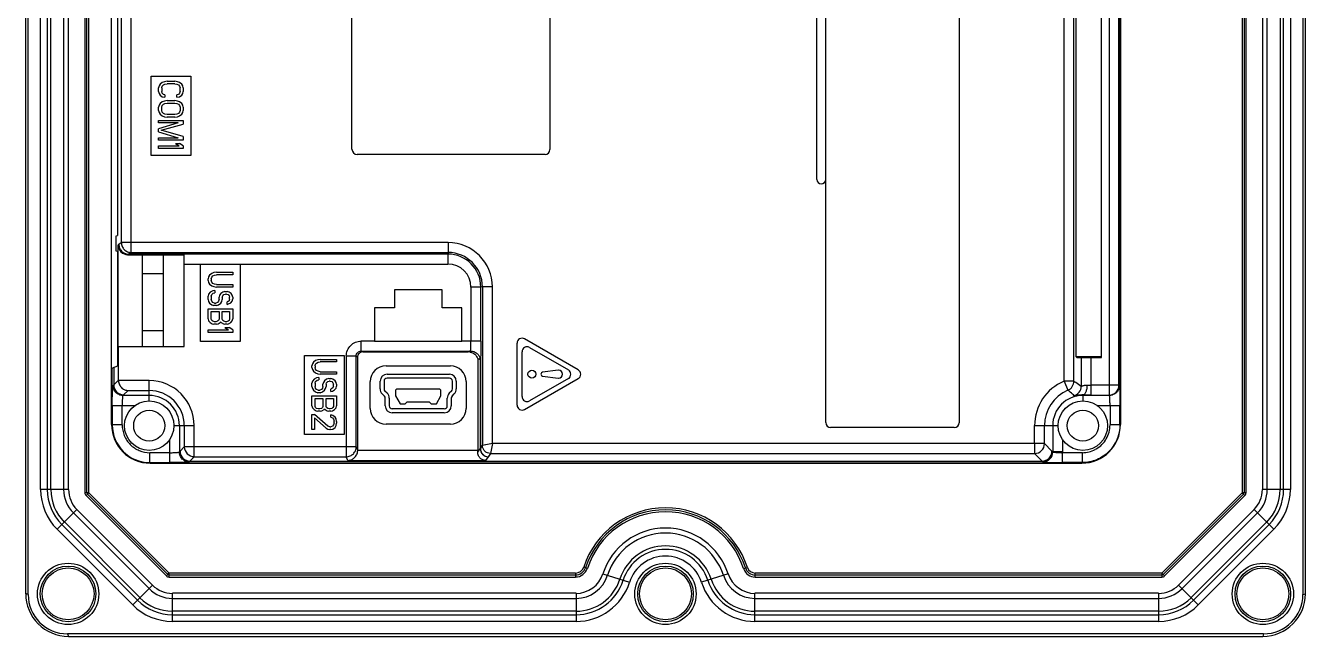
# Model space of a CAD drawing. Header units: millimetres. Extents: x 18 to 147, y 32 to 195.
# Drawn here: x 17.9 to 147.3, y 31.7 to 93.4 of the extents above; entities that cross this region are included whole.
import ezdxf

# ---------------------------------------------------------------- set-up
doc = ezdxf.new("R2010")
doc.units = ezdxf.units.MM
doc.header["$LTSCALE"] = 14.852079
doc.layers.get('0').update_dxf_attribs({"linetype": 'CONTINUOUS'})

msp = doc.modelspace()

# ---------------------------------------------------------------- linework, layer by layer
at = {"color": 7, "linetype": 'Continuous'}
for p, q in [((17.94, 190.35), (17.94, 36.06)), ((18.2, 35.95), (18.2, 190.28)), ((147.08, 190.47), (147.08, 35.97)), ((147.34, 36.02), (147.34, 190.44)), ((26.64, 53.12), (26.64, 173.32)), ((128.63, 53.14), (128.63, 173.31)), ((128.64, 173.32), (128.64, 53.12)), ((50.94, 80.95), (50.94, 170.92)), ((28.62, 70.52), (28.62, 169.54)), ((127.5, 170.26), (127.5, 56.11)), ((27.62, 168.54), (27.62, 71.52)), ((128.49, 57.11), (128.49, 169.26)), ((27.24, 166.17), (27.24, 72.22)), ((124.13, 120.13), (124.13, 60.02)), ((126.71, 59.9), (126.71, 120.25)), ((122.94, 57.52), (122.94, 108.82)), ((123.94, 57.52), (123.94, 107.74)), ((97.94, 77.91), (97.94, 106.51)), ((98.84, 53.33), (98.84, 106.42)), ((112.34, 107.32), (112.34, 53.32)), ((19.46, 46.57), (19.46, 104.18)), ((20.14, 104.18), (20.14, 46.57)), ((20.49, 46.57), (20.49, 104.18)), ((21.79, 104.18), (21.79, 46.57)), ((22.29, 46.57), (22.29, 104.18)), ((23.94, 104.16), (23.94, 46.24)), ((24.14, 46.24), (24.14, 104.16)), ((24.34, 46.24), (24.34, 104.16)), ((140.94, 104.16), (140.94, 46.24)), ((141.14, 104.16), (141.14, 46.24)), ((141.34, 46.24), (141.34, 104.16)), ((142.99, 104.18), (142.99, 46.57)), ((143.49, 46.57), (143.49, 104.18)), ((144.79, 104.18), (144.79, 46.57)), ((145.14, 46.57), (145.14, 104.18)), ((145.82, 104.18), (145.82, 46.57)), ((70.94, 97.95), (70.94, 80.91)), ((30.64, 80.32), (30.64, 88.32)), ((30.64, 88.32), (34.64, 88.32)), ((34.64, 88.32), (34.64, 80.32)), ((31.45, 87.37), (31.39, 87.16)), ((31.39, 86.78), (31.39, 87.16)), ((31.39, 86.78), (31.45, 86.57)), ((31.55, 87.53), (31.45, 87.37)), ((31.76, 87.7), (31.55, 87.53)), ((31.71, 87.16), (31.76, 87.32)), ((31.71, 87.16), (31.71, 86.78)), ((31.76, 86.62), (31.71, 86.78)), ((31.98, 87.78), (31.76, 87.7)), ((31.76, 87.32), (31.87, 87.45)), ((31.87, 87.45), (32.03, 87.53)), ((32.24, 87.82), (31.98, 87.78)), ((32.03, 87.53), (32.24, 87.57)), ((32.24, 87.82), (33.04, 87.82)), ((33.04, 87.57), (32.24, 87.57)), ((33.31, 87.78), (33.04, 87.82)), ((33.04, 87.57), (33.25, 87.53)), ((33.25, 87.53), (33.41, 87.45)), ((33.52, 87.7), (33.31, 87.78)), ((33.41, 87.45), (33.52, 87.32)), ((33.73, 87.53), (33.52, 87.7)), ((33.52, 87.32), (33.57, 87.16)), ((33.57, 86.78), (33.52, 86.62)), ((33.57, 86.78), (33.57, 87.16)), ((33.84, 87.37), (33.73, 87.53)), ((33.89, 87.16), (33.84, 87.37)), ((33.84, 86.57), (33.89, 86.78)), ((33.89, 87.16), (33.89, 86.78)), ((31.45, 85.41), (31.39, 85.2)), ((31.45, 86.57), (31.55, 86.41)), ((31.55, 85.57), (31.45, 85.41)), ((31.55, 86.41), (31.76, 86.24)), ((31.76, 85.74), (31.55, 85.57)), ((31.87, 86.49), (31.76, 86.62)), ((31.76, 86.24), (32.03, 86.2)), ((31.98, 85.82), (31.76, 85.74)), ((31.76, 85.37), (31.87, 85.49)), ((32.03, 86.45), (31.87, 86.49)), ((31.87, 85.49), (32.03, 85.57)), ((32.24, 85.87), (31.98, 85.82)), ((32.03, 86.45), (32.03, 86.2)), ((32.03, 85.57), (32.24, 85.62)), ((32.24, 85.87), (33.04, 85.87)), ((32.24, 85.62), (33.04, 85.62)), ((33.31, 85.82), (33.04, 85.87)), ((33.04, 85.62), (33.25, 85.57)), ((33.41, 86.49), (33.25, 86.45)), ((33.25, 86.2), (33.25, 86.45)), ((33.25, 86.2), (33.52, 86.24)), ((33.25, 85.57), (33.41, 85.49)), ((33.52, 85.74), (33.31, 85.82)), ((33.52, 86.62), (33.41, 86.49)), ((33.41, 85.49), (33.52, 85.37)), ((33.52, 86.24), (33.73, 86.41)), ((33.73, 85.57), (33.52, 85.74)), ((33.73, 86.41), (33.84, 86.57)), ((33.84, 85.41), (33.73, 85.57)), ((33.89, 85.2), (33.84, 85.41)), ((31.39, 84.87), (31.39, 85.2)), ((31.39, 84.87), (31.45, 84.66)), ((31.45, 84.66), (31.55, 84.49)), ((31.55, 84.49), (31.76, 84.32)), ((31.71, 85.2), (31.76, 85.37)), ((31.71, 84.87), (31.71, 85.2)), ((31.76, 84.7), (31.71, 84.87)), ((31.87, 84.57), (31.76, 84.7)), ((31.76, 84.32), (31.98, 84.24)), ((32.03, 84.49), (31.87, 84.57)), ((31.98, 84.24), (32.24, 84.2)), ((32.24, 84.45), (32.03, 84.49)), ((33.04, 84.45), (32.24, 84.45)), ((33.04, 84.2), (32.24, 84.2)), ((33.25, 84.49), (33.04, 84.45)), ((33.04, 84.2), (33.31, 84.24)), ((33.41, 84.57), (33.25, 84.49)), ((33.31, 84.24), (33.52, 84.32)), ((33.52, 84.7), (33.41, 84.57)), ((33.52, 85.37), (33.57, 85.2)), ((33.57, 84.87), (33.52, 84.7)), ((33.52, 84.32), (33.73, 84.49)), ((33.57, 85.2), (33.57, 84.87)), ((33.73, 84.49), (33.84, 84.66)), ((33.84, 84.66), (33.89, 84.87)), ((33.89, 85.2), (33.89, 84.87)), ((31.39, 83.62), (31.39, 83.87)), ((31.39, 83.87), (33.89, 83.87)), ((33.36, 83.62), (31.39, 83.62)), ((33.36, 83.62), (31.39, 83.03)), ((31.39, 82.7), (31.39, 83.03)), ((31.66, 82.87), (33.89, 83.49)), ((33.89, 82.24), (31.66, 82.87)), ((33.89, 83.87), (33.89, 83.49)), ((31.39, 82.7), (33.36, 82.12)), ((31.39, 81.87), (31.39, 82.12)), ((31.39, 82.12), (33.36, 82.12)), ((33.89, 81.87), (31.39, 81.87)), ((33.09, 81.53), (33.47, 81.28)), ((33.09, 81.53), (33.52, 81.53)), ((33.89, 81.28), (33.52, 81.53)), ((33.89, 82.24), (33.89, 81.87)), ((34.64, 80.32), (30.64, 80.32)), ((31.39, 81.03), (31.39, 81.28)), ((31.39, 81.28), (33.47, 81.28)), ((33.89, 81.03), (31.39, 81.03)), ((33.89, 81.28), (33.89, 81.03)), ((70.46, 80.42), (51.46, 80.42)), ((27.09, 72.19), (27.24, 72.22)), ((27.09, 70.66), (27.09, 72.19)), ((27.29, 61.02), (27.29, 71.29)), ((27.37, 71.29), (27.29, 71.29)), ((27.37, 71.35), (27.62, 71.52)), ((27.37, 71.35), (27.37, 71.29)), ((60.66, 71.52), (27.62, 71.52)), ((60.66, 71.52), (60.66, 70.52)), ((27.24, 70.62), (27.09, 70.66)), ((27.24, 70.62), (27.24, 59.08)), ((28.36, 70.29), (33.99, 70.29)), ((28.62, 70.52), (28.37, 70.35)), ((28.37, 70.29), (28.37, 70.35)), ((60.65, 70.35), (28.37, 70.35)), ((28.62, 70.52), (60.66, 70.52)), ((29.74, 70.25), (29.74, 61.02)), ((31.85, 70.25), (29.74, 70.25)), ((31.85, 70.25), (31.85, 61.02)), ((33.99, 61.02), (33.99, 70.29)), ((60.66, 70.52), (60.65, 70.35)), ((60.65, 70.35), (60.65, 69.35)), ((33.99, 69.35), (60.65, 69.35)), ((35.64, 61.52), (35.64, 69.35)), ((39.64, 69.35), (39.64, 61.52)), ((29.74, 68.4), (31.85, 68.4)), ((36.45, 68.07), (36.39, 67.86)), ((36.39, 67.69), (36.39, 67.86)), ((36.39, 67.69), (36.45, 67.48)), ((36.55, 68.23), (36.45, 68.07)), ((36.45, 67.48), (36.55, 67.32)), ((36.76, 68.4), (36.55, 68.23)), ((36.55, 67.32), (36.76, 67.15)), ((36.71, 67.86), (36.76, 68.02)), ((36.71, 67.86), (36.71, 67.69)), ((36.76, 67.52), (36.71, 67.69)), ((36.98, 68.48), (36.76, 68.4)), ((36.76, 68.02), (36.87, 68.15)), ((36.87, 67.4), (36.76, 67.52)), ((36.87, 68.15), (37.03, 68.23)), ((37.03, 67.32), (36.87, 67.4)), ((37.24, 68.52), (36.98, 68.48)), ((37.03, 68.23), (37.24, 68.27)), ((37.24, 67.27), (37.03, 67.32)), ((37.24, 68.52), (38.89, 68.52)), ((38.89, 68.27), (37.24, 68.27)), ((38.89, 68.52), (38.89, 68.27)), ((36.45, 66.32), (36.39, 66.11)), ((36.39, 65.77), (36.39, 66.11)), ((36.61, 66.52), (36.45, 66.32)), ((36.87, 66.65), (36.61, 66.52)), ((36.71, 66.11), (36.76, 66.27)), ((36.71, 66.11), (36.71, 65.77)), ((36.76, 67.15), (36.98, 67.07)), ((36.76, 66.27), (36.92, 66.4)), ((37.08, 66.69), (36.87, 66.65)), ((36.92, 66.4), (37.08, 66.44)), ((36.98, 67.07), (37.24, 67.03)), ((37.08, 66.69), (37.08, 66.44)), ((37.24, 67.27), (38.89, 67.27)), ((38.89, 67.03), (37.24, 67.03)), ((37.56, 66.19), (37.51, 66.02)), ((37.51, 65.77), (37.51, 66.02)), ((37.67, 66.36), (37.56, 66.19)), ((37.88, 66.52), (37.67, 66.36)), ((37.83, 66.02), (37.88, 66.15)), ((37.83, 66.02), (37.83, 65.77)), ((38.09, 66.57), (37.88, 66.52)), ((37.88, 66.15), (37.99, 66.27)), ((37.99, 66.27), (38.15, 66.32)), ((38.09, 66.57), (38.31, 66.57)), ((38.25, 66.32), (38.15, 66.32)), ((38.25, 66.32), (38.41, 66.27)), ((38.52, 66.52), (38.31, 66.57)), ((38.41, 66.27), (38.52, 66.15)), ((38.73, 66.36), (38.52, 66.52)), ((38.52, 66.15), (38.57, 66.02)), ((38.57, 65.77), (38.57, 66.02)), ((38.84, 66.19), (38.73, 66.36)), ((38.89, 66.02), (38.84, 66.19)), ((38.89, 67.27), (38.89, 67.03)), ((38.89, 66.02), (38.89, 65.82)), ((60.05, 66.73), (55.23, 66.73)), ((55.23, 66.73), (55.23, 64.93)), ((60.05, 64.93), (60.05, 66.73)), ((63.97, 67.03), (62.97, 67.03)), ((62.97, 67.03), (62.97, 61.56)), ((64.14, 67.04), (63.97, 67.03)), ((63.97, 61.56), (63.97, 67.03)), ((65.14, 67.04), (64.14, 67.04)), ((64.14, 67.04), (64.14, 51.01)), ((65.14, 51.21), (65.14, 67.04)), ((36.39, 65.77), (36.45, 65.57)), ((36.39, 64.82), (38.89, 64.82)), ((36.39, 63.82), (36.39, 64.82)), ((36.45, 65.57), (36.55, 65.4)), ((36.55, 65.4), (36.76, 65.23)), ((36.76, 65.61), (36.71, 65.77)), ((36.87, 65.48), (36.76, 65.61)), ((36.76, 65.23), (36.98, 65.15)), ((37.03, 65.4), (36.87, 65.48)), ((37.24, 65.15), (36.98, 65.15)), ((37.03, 65.4), (37.19, 65.4)), ((37.35, 65.48), (37.19, 65.4)), ((37.24, 65.15), (37.46, 65.23)), ((37.46, 65.61), (37.35, 65.48)), ((37.51, 65.77), (37.46, 65.61)), ((37.46, 65.23), (37.67, 65.4)), ((37.67, 65.4), (37.78, 65.57)), ((37.78, 65.57), (37.83, 65.77)), ((38.41, 65.57), (38.31, 65.52)), ((38.31, 65.27), (38.31, 65.52)), ((38.31, 65.27), (38.47, 65.32)), ((38.52, 65.65), (38.41, 65.57)), ((38.47, 65.32), (38.68, 65.44)), ((38.57, 65.77), (38.52, 65.65)), ((38.68, 65.44), (38.84, 65.61)), ((38.84, 65.61), (38.89, 65.82)), ((38.89, 64.82), (38.89, 63.82)), ((55.23, 64.93), (53.23, 64.93)), ((53.23, 64.93), (53.23, 61.52)), ((62.05, 64.93), (60.05, 64.93)), ((62.05, 61.52), (62.05, 64.93)), ((36.39, 63.82), (36.45, 63.61)), ((36.45, 63.61), (36.61, 63.44)), ((36.61, 63.44), (36.82, 63.32)), ((36.71, 64.57), (37.51, 64.57)), ((36.71, 63.77), (36.71, 64.57)), ((36.76, 63.65), (36.71, 63.77)), ((36.87, 63.57), (36.76, 63.65)), ((37.03, 63.52), (36.87, 63.57)), ((37.19, 63.52), (37.03, 63.52)), ((37.35, 63.57), (37.19, 63.52)), ((37.46, 63.65), (37.35, 63.57)), ((37.4, 63.32), (37.62, 63.44)), ((37.51, 63.77), (37.46, 63.65)), ((37.51, 64.57), (37.51, 63.77)), ((37.62, 63.44), (37.67, 63.52)), ((37.67, 63.52), (37.72, 63.44)), ((37.72, 63.44), (37.94, 63.32)), ((37.83, 64.57), (38.57, 64.57)), ((37.83, 63.77), (37.83, 64.57)), ((37.88, 63.65), (37.83, 63.77)), ((37.99, 63.57), (37.88, 63.65)), ((38.15, 63.52), (37.99, 63.57)), ((38.25, 63.52), (38.15, 63.52)), ((38.41, 63.57), (38.25, 63.52)), ((38.52, 63.65), (38.41, 63.57)), ((38.47, 63.32), (38.68, 63.44)), ((38.57, 63.77), (38.52, 63.65)), ((38.57, 64.57), (38.57, 63.77)), ((38.68, 63.44), (38.84, 63.61)), ((38.84, 63.61), (38.89, 63.82)), ((29.74, 62.64), (31.85, 62.64)), ((36.39, 62.69), (38.47, 62.69)), ((36.39, 62.44), (36.39, 62.69)), ((38.89, 62.44), (36.39, 62.44)), ((36.82, 63.32), (36.98, 63.27)), ((37.24, 63.27), (36.98, 63.27)), ((37.24, 63.27), (37.4, 63.32)), ((37.94, 63.32), (38.09, 63.27)), ((38.31, 63.27), (38.09, 63.27)), ((38.09, 62.94), (38.47, 62.69)), ((38.09, 62.94), (38.52, 62.94)), ((38.31, 63.27), (38.47, 63.32)), ((38.89, 62.69), (38.52, 62.94)), ((38.89, 62.69), (38.89, 62.44)), ((27.29, 61.02), (33.99, 61.02)), ((27.33, 57.6), (27.33, 61.02)), ((39.64, 61.52), (35.64, 61.52)), ((53.23, 61.56), (51.87, 61.56)), ((51.87, 60.56), (51.87, 61.56)), ((62.05, 61.52), (53.23, 61.52)), ((63.97, 61.56), (62.05, 61.56)), ((67.64, 55.09), (67.64, 61.36)), ((73.82, 58.66), (68.39, 61.79)), ((68.89, 60.93), (72.82, 58.66)), ((46.14, 60.12), (50.14, 60.12)), ((46.14, 52.12), (46.14, 60.12)), ((47.26, 59.6), (47.05, 59.43)), ((47.48, 59.68), (47.26, 59.6)), ((47.74, 59.72), (47.48, 59.68)), ((47.74, 59.72), (49.39, 59.72)), ((49.39, 59.72), (49.39, 59.47)), ((50.14, 60.12), (50.14, 52.12)), ((50.37, 60.06), (51.37, 60.06)), ((50.37, 60.06), (50.37, 49.88)), ((51.37, 60.06), (51.53, 59.98)), ((51.37, 50.88), (51.37, 60.06)), ((51.53, 50.54), (51.53, 59.98)), ((51.87, 60.56), (52.03, 60.48)), ((51.87, 60.56), (62.93, 60.56)), ((52.03, 60.48), (62.7, 60.48)), ((62.7, 60.48), (62.93, 60.56)), ((63.66, 59.78), (63.66, 50.51)), ((63.91, 59.74), (63.91, 50.68)), ((63.93, 59.57), (63.93, 50.69)), ((68.14, 55.96), (68.14, 60.49)), ((124.13, 60.02), (126.71, 60.02)), ((124.13, 60.02), (124.22, 59.92)), ((124.22, 59.92), (126.71, 59.92)), ((124.22, 59.91), (124.22, 59.92)), ((124.22, 59.91), (124.68, 59.9)), ((124.68, 59.9), (125.68, 59.9)), ((124.68, 59.9), (124.68, 57.01)), ((126.71, 59.9), (125.68, 59.9)), ((125.68, 56.11), (125.68, 59.9)), ((26.85, 58.88), (26.66, 58.78)), ((26.66, 58.78), (26.66, 53.14)), ((26.85, 58.88), (27.24, 59.08)), ((26.85, 58.88), (26.85, 57.14)), ((46.95, 59.27), (46.89, 59.06)), ((46.89, 58.89), (46.89, 59.06)), ((46.89, 58.89), (46.95, 58.68)), ((47.05, 59.43), (46.95, 59.27)), ((46.95, 58.68), (47.05, 58.52)), ((47.05, 58.52), (47.26, 58.35)), ((47.21, 59.06), (47.26, 59.22)), ((47.21, 59.06), (47.21, 58.89)), ((47.26, 58.72), (47.21, 58.89)), ((47.26, 59.22), (47.37, 59.35)), ((47.37, 58.6), (47.26, 58.72)), ((47.26, 58.35), (47.48, 58.27)), ((47.37, 59.35), (47.53, 59.43)), ((47.53, 58.52), (47.37, 58.6)), ((47.48, 58.27), (47.74, 58.22)), ((47.53, 59.43), (47.74, 59.47)), ((47.74, 58.47), (47.53, 58.52)), ((49.39, 59.47), (47.74, 59.47)), ((47.74, 58.47), (49.39, 58.47)), ((49.39, 58.47), (49.39, 58.22)), ((54.39, 59.07), (60.89, 59.07)), ((71.79, 58.62), (70.22, 58.42)), ((26.78, 57.07), (26.85, 57.14)), ((26.85, 57.14), (27.33, 57.6)), ((30.44, 57.57), (27.34, 57.57)), ((30.44, 55.52), (30.44, 57.57)), ((46.95, 57.52), (46.89, 57.31)), ((46.89, 56.97), (46.89, 57.31)), ((46.89, 56.97), (46.95, 56.77)), ((47.11, 57.72), (46.95, 57.52)), ((47.37, 57.85), (47.11, 57.72)), ((47.21, 57.31), (47.26, 57.47)), ((47.21, 57.31), (47.21, 56.97)), ((47.26, 56.81), (47.21, 56.97)), ((47.26, 57.47), (47.42, 57.6)), ((47.58, 57.89), (47.37, 57.85)), ((47.42, 57.6), (47.58, 57.64)), ((47.58, 57.89), (47.58, 57.64)), ((49.39, 58.22), (47.74, 58.22)), ((48.01, 56.97), (47.96, 56.81)), ((48.06, 57.39), (48.01, 57.22)), ((48.01, 56.97), (48.01, 57.22)), ((48.17, 57.56), (48.06, 57.39)), ((48.38, 57.72), (48.17, 57.56)), ((48.28, 56.77), (48.33, 56.97)), ((48.33, 57.22), (48.38, 57.35)), ((48.33, 57.22), (48.33, 56.97)), ((48.59, 57.77), (48.38, 57.72)), ((48.38, 57.35), (48.49, 57.47)), ((48.49, 57.47), (48.65, 57.52)), ((48.59, 57.77), (48.81, 57.77)), ((48.75, 57.52), (48.65, 57.52)), ((48.75, 57.52), (48.91, 57.47)), ((49.02, 57.72), (48.81, 57.77)), ((48.91, 57.47), (49.02, 57.35)), ((49.23, 57.56), (49.02, 57.72)), ((49.02, 57.35), (49.07, 57.22)), ((49.07, 56.97), (49.02, 56.85)), ((49.07, 56.97), (49.07, 57.22)), ((49.34, 57.39), (49.23, 57.56)), ((49.39, 57.22), (49.34, 57.39)), ((49.34, 56.81), (49.39, 57.02)), ((49.39, 57.22), (49.39, 57.02)), ((52.79, 54.77), (52.79, 57.47)), ((53.79, 56.73), (53.79, 57.52)), ((54.19, 57.52), (54.19, 56.73)), ((54.49, 58.22), (60.79, 58.22)), ((60.79, 57.82), (54.49, 57.82)), ((61.09, 56.73), (61.09, 57.52)), ((61.49, 57.52), (61.49, 56.73)), ((62.49, 57.47), (62.49, 54.77)), ((68.39, 54.66), (73.82, 57.79)), ((72.82, 57.79), (68.89, 55.52)), ((70.22, 58.03), (71.79, 57.83)), ((123.94, 57.52), (122.94, 57.52)), ((122.94, 57.52), (123.33, 56.6)), ((128.49, 57.11), (125.68, 57.11)), ((128.49, 57.11), (128.53, 57.07)), ((27.85, 56.14), (27.78, 56.07)), ((30.44, 56.07), (27.78, 56.07)), ((28.3, 56.57), (27.85, 56.14)), ((28.3, 56.57), (30.44, 56.57)), ((46.89, 56.02), (49.39, 56.02)), ((46.89, 55.02), (46.89, 56.02)), ((46.95, 56.77), (47.05, 56.6)), ((47.05, 56.6), (47.26, 56.43)), ((47.21, 55.77), (48.01, 55.77)), ((47.21, 54.97), (47.21, 55.77)), ((47.37, 56.68), (47.26, 56.81)), ((47.26, 56.43), (47.48, 56.35)), ((47.53, 56.6), (47.37, 56.68)), ((47.74, 56.35), (47.48, 56.35)), ((47.53, 56.6), (47.69, 56.6)), ((47.85, 56.68), (47.69, 56.6)), ((47.74, 56.35), (47.96, 56.43)), ((47.96, 56.81), (47.85, 56.68)), ((47.96, 56.43), (48.17, 56.6)), ((48.01, 55.77), (48.01, 54.97)), ((48.17, 56.6), (48.28, 56.77)), ((48.33, 55.77), (49.07, 55.77)), ((48.33, 54.97), (48.33, 55.77)), ((48.91, 56.77), (48.81, 56.72)), ((48.81, 56.47), (48.81, 56.72)), ((48.81, 56.47), (48.97, 56.52)), ((49.02, 56.85), (48.91, 56.77)), ((48.97, 56.52), (49.18, 56.64)), ((49.07, 55.77), (49.07, 54.97)), ((49.18, 56.64), (49.34, 56.81)), ((49.39, 56.02), (49.39, 55.02)), ((54, 56.24), (54.22, 56.01)), ((54.51, 56.29), (54.28, 56.52)), ((54.31, 55.02), (54.31, 55.8)), ((54.71, 55.8), (54.71, 55.02)), ((55.44, 56.72), (55.34, 56.62)), ((55.34, 56.62), (55.34, 56.02)), ((55.34, 56.02), (55.8, 55.22)), ((59.84, 56.72), (55.44, 56.72)), ((59.48, 55.22), (59.94, 56.02)), ((59.94, 56.62), (59.84, 56.72)), ((59.94, 56.02), (59.94, 56.62)), ((60.58, 55.02), (60.58, 55.8)), ((61.01, 56.52), (60.78, 56.29)), ((60.98, 55.8), (60.98, 55.02)), ((61.06, 56.01), (61.29, 56.24)), ((124.84, 56.12), (124.84, 55.52)), ((127.53, 56.07), (124.84, 56.07)), ((125.68, 56.11), (127.5, 56.11)), ((127.53, 56.07), (127.5, 56.11)), ((26.71, 55.07), (26.71, 53.09)), ((26.71, 55.07), (29.01, 55.07)), ((27.71, 53.09), (27.71, 55.07)), ((46.89, 55.02), (46.95, 54.81)), ((46.95, 54.81), (47.11, 54.64)), ((47.11, 54.64), (47.32, 54.52)), ((47.26, 54.85), (47.21, 54.97)), ((47.37, 54.77), (47.26, 54.85)), ((47.32, 54.52), (47.48, 54.47)), ((47.53, 54.72), (47.37, 54.77)), ((47.74, 54.47), (47.48, 54.47)), ((47.69, 54.72), (47.53, 54.72)), ((47.85, 54.77), (47.69, 54.72)), ((47.74, 54.47), (47.9, 54.52)), ((47.96, 54.85), (47.85, 54.77)), ((47.9, 54.52), (48.12, 54.64)), ((48.01, 54.97), (47.96, 54.85)), ((48.12, 54.64), (48.17, 54.72)), ((48.17, 54.72), (48.22, 54.64)), ((48.22, 54.64), (48.44, 54.52)), ((48.38, 54.85), (48.33, 54.97)), ((48.49, 54.77), (48.38, 54.85)), ((48.44, 54.52), (48.59, 54.47)), ((48.65, 54.72), (48.49, 54.77)), ((48.81, 54.47), (48.59, 54.47)), ((48.75, 54.72), (48.65, 54.72)), ((48.91, 54.77), (48.75, 54.72)), ((48.81, 54.47), (48.97, 54.52)), ((49.02, 54.85), (48.91, 54.77)), ((48.97, 54.52), (49.18, 54.64)), ((49.07, 54.97), (49.02, 54.85)), ((49.18, 54.64), (49.34, 54.81)), ((49.34, 54.81), (49.39, 55.02)), ((60.28, 54.72), (55.01, 54.72)), ((55.8, 55.22), (56.32, 55.22)), ((56.32, 55.22), (56.52, 55.42)), ((56.52, 55.42), (58.76, 55.42)), ((58.76, 55.42), (58.96, 55.22)), ((58.96, 55.22), (59.48, 55.22)), ((126.27, 55.07), (128.59, 55.07)), ((127.59, 55.07), (127.59, 53.09)), ((128.59, 53.09), (128.59, 55.07)), ((26.66, 53.14), (26.71, 53.09)), ((27.71, 53.09), (26.71, 53.09)), ((46.89, 54.14), (47.16, 54.14)), ((46.89, 52.64), (46.89, 54.14)), ((48.49, 52.97), (47.16, 54.14)), ((47.16, 53.81), (48.33, 52.77)), ((47.16, 53.81), (47.16, 52.64)), ((49.02, 54.06), (48.81, 54.1)), ((48.81, 53.89), (48.81, 54.1)), ((48.81, 53.89), (48.97, 53.81)), ((48.97, 53.81), (49.07, 53.68)), ((49.07, 53.1), (48.97, 52.97)), ((49.23, 53.89), (49.02, 54.06)), ((49.07, 53.68), (49.13, 53.47)), ((49.13, 53.31), (49.07, 53.1)), ((49.13, 53.31), (49.13, 53.47)), ((49.34, 53.72), (49.23, 53.89)), ((49.39, 53.43), (49.34, 53.72)), ((49.34, 53.02), (49.39, 53.27)), ((49.39, 53.43), (49.39, 53.27)), ((60.89, 53.17), (54.39, 53.17)), ((56.74, 54.32), (55.01, 54.32)), ((60.28, 54.32), (56.75, 54.32)), ((128.59, 53.09), (127.59, 53.09)), ((128.59, 53.09), (128.63, 53.14)), ((32.94, 53.02), (33.99, 53.02)), ((33.49, 53.02), (33.49, 50.36)), ((33.99, 53.02), (33.99, 50.88)), ((33.99, 53.02), (34.99, 53.02)), ((34.99, 50.88), (34.99, 53.02)), ((50.14, 52.12), (46.14, 52.12)), ((47.16, 52.64), (46.89, 52.64)), ((48.33, 52.77), (48.49, 52.68)), ((48.7, 52.89), (48.49, 52.97)), ((48.49, 52.68), (48.7, 52.64)), ((48.7, 52.89), (48.81, 52.89)), ((48.81, 52.64), (48.7, 52.64)), ((48.97, 52.97), (48.81, 52.89)), ((48.81, 52.64), (49.02, 52.68)), ((49.02, 52.68), (49.23, 52.85)), ((49.23, 52.85), (49.34, 53.02)), ((111.84, 52.82), (99.34, 52.82)), ((119.96, 53.02), (122.34, 53.02)), ((119.96, 51.21), (119.96, 53.02)), ((120.96, 51.21), (120.96, 53.02)), ((121.79, 53.02), (121.79, 50.36)), ((32.49, 51.59), (32.49, 49.29)), ((33.56, 50.43), (33.99, 50.88)), ((51.37, 50.88), (33.99, 50.88)), ((34.99, 49.88), (34.99, 50.88)), ((51.37, 50.88), (51.53, 50.54)), ((63.66, 50.51), (51.53, 50.51)), ((63.66, 50.34), (63.91, 50.68)), ((63.93, 50.69), (64.14, 51.01)), ((65.14, 51.21), (64.14, 51.01)), ((64.44, 51.07), (64.14, 51.01)), ((65.14, 51.21), (64.94, 50.21)), ((120.96, 51.21), (65.14, 51.21)), ((119.96, 51.21), (119.96, 50.21)), ((120.96, 51.21), (121.72, 50.43)), ((122.79, 51.59), (122.79, 50.36)), ((32.49, 50.29), (30.51, 50.29)), ((30.51, 49.29), (30.51, 50.29)), ((30.56, 49.24), (30.51, 49.29)), ((30.51, 49.29), (32.49, 49.29)), ((124.74, 49.22), (30.54, 49.22)), ((30.56, 49.24), (124.73, 49.24)), ((33.49, 50.36), (33.56, 50.43)), ((34.56, 49.43), (34.49, 49.36)), ((34.99, 49.88), (34.56, 49.43)), ((34.56, 49.43), (120.72, 49.43)), ((34.99, 49.88), (50.37, 49.88)), ((50.54, 49.51), (50.37, 49.88)), ((50.54, 49.51), (64.43, 49.51)), ((64.71, 49.88), (64.43, 49.51)), ((64.94, 50.21), (64.73, 49.89)), ((64.94, 50.21), (119.96, 50.21)), ((120.72, 49.43), (119.96, 50.21)), ((120.72, 49.43), (120.8, 49.36)), ((121.72, 50.43), (121.79, 50.36)), ((122.79, 50.36), (121.79, 50.36)), ((124.79, 50.29), (122.79, 50.29)), ((122.79, 49.29), (122.79, 50.29)), ((124.79, 49.29), (122.79, 49.29)), ((124.73, 49.24), (124.79, 49.29)), ((124.79, 49.29), (124.79, 50.29)), ((22.29, 46.57), (19.46, 46.57)), ((24.14, 46.24), (23.94, 46.24)), ((24.06, 45.96), (24.34, 46.24)), ((32.18, 37.84), (24.06, 45.96)), ((24.34, 46.24), (24.17, 46.24)), ((32.32, 37.98), (24.2, 46.1)), ((24.34, 46.24), (32.46, 38.12)), ((132.83, 38.12), (140.94, 46.24)), ((141.08, 46.1), (132.97, 37.98)), ((141.23, 45.96), (133.11, 37.84)), ((141.34, 46.24), (140.94, 46.24)), ((140.94, 46.24), (141.07, 46.12)), ((141.08, 46.1), (141.23, 45.96)), ((145.82, 46.57), (142.99, 46.57)), ((21.13, 42.55), (23.13, 44.56)), ((22.77, 44.2), (30.42, 36.56)), ((23.13, 44.56), (30.78, 36.91)), ((134.51, 36.91), (142.16, 44.56)), ((142.51, 44.2), (134.87, 36.56)), ((142.16, 44.56), (144.16, 42.55)), ((21.61, 43.04), (29.25, 35.39)), ((29.5, 35.64), (21.86, 43.29)), ((135.78, 35.64), (143.43, 43.29)), ((136.03, 35.39), (143.68, 43.04)), ((21.13, 42.55), (28.77, 34.91)), ((144.16, 42.55), (136.51, 34.91)), ((32.32, 37.98), (32.18, 37.84)), ((32.46, 38.12), (32.34, 38)), ((73.54, 38.12), (32.46, 38.12)), ((32.46, 37.72), (32.46, 38.12)), ((73.54, 37.92), (32.46, 37.92)), ((32.46, 37.72), (73.54, 37.72)), ((73.54, 38.12), (73.54, 37.72)), ((74.75, 38.6), (74.37, 38.73)), ((76.31, 38.06), (79.01, 37.19)), ((88.98, 38.06), (86.28, 37.19)), ((90.54, 38.58), (90.92, 38.7)), ((132.83, 38.12), (91.72, 38.12)), ((91.72, 37.72), (91.72, 38.12)), ((132.83, 37.92), (91.72, 37.92)), ((91.72, 37.72), (132.83, 37.72)), ((133.11, 37.84), (132.83, 38.12)), ((132.83, 38.12), (132.83, 37.95)), ((132.83, 37.92), (132.83, 37.72)), ((28.77, 34.91), (30.78, 36.91)), ((134.51, 36.91), (136.51, 34.91)), ((18.2, 35.95), (17.94, 36.06)), ((73.6, 36.08), (32.79, 36.08)), ((32.79, 33.24), (32.79, 36.08)), ((32.79, 35.57), (73.6, 35.57)), ((73.6, 36.08), (73.6, 33.24)), ((132.5, 36.08), (91.69, 36.08)), ((91.69, 33.24), (91.69, 36.08)), ((91.69, 35.57), (132.5, 35.57)), ((132.5, 36.08), (132.5, 33.24)), ((147.08, 35.97), (147.34, 36.02)), ((73.6, 34.28), (32.79, 34.28)), ((32.79, 33.92), (73.6, 33.92)), ((132.5, 34.28), (91.69, 34.28)), ((91.69, 33.92), (132.5, 33.92)), ((73.6, 33.24), (32.79, 33.24)), ((132.5, 33.24), (91.69, 33.24)), ((22.17, 31.98), (22.28, 31.72)), ((143.1, 31.98), (22.17, 31.98)), ((22.28, 31.72), (143.04, 31.72)), ((143.1, 31.98), (143.04, 31.72))]:
    msp.add_line(p, q, dxfattribs=at)
for centre, radius in [((69.14, 58.22), 0.4), ((30.44, 53.02), 2.5), ((30.44, 53.02), 1.57), ((124.84, 53.02), 2.5), ((124.84, 53.02), 1.57), ((22.24, 36.02), 3.1), ((22.24, 36.02), 2.81), ((82.64, 36.02), 3.1), ((82.64, 36.02), 2.81), ((143.04, 36.02), 3.1), ((143.04, 36.02), 2.81), ((22.24, 36.02), 2.62), ((82.64, 36.02), 2.62), ((143.04, 36.02), 2.62)]:
    msp.add_circle(centre, radius, dxfattribs=at)
for centre, radius, start, end in [((51.46, 80.95), 0.521, 180, 270), ((70.46, 80.91), 0.486, 270, 360), ((98.39, 77.91), 0.45, 180, 360), ((60.66, 67.04), 4.48, 0.0042, 89.9946), ((28.37, 71.34), 0.993, 266.9198, 270.04), ((60.65, 67.03), 3.32, 0.0038, 89.9962), ((60.66, 67.04), 3.48, 0.0026, 89.9974), ((60.65, 67.03), 2.32, 0.0048, 89.9922), ((68.14, 61.36), 0.5, 60, 180), ((68.64, 60.49), 0.5, 60, 180), ((52.03, 59.98), 0.502, 90.0685, 102.8638), ((62.7, 59.48), 1, 79.1317, 89.9659), ((54.39, 57.47), 1.6, 90, 180), ((60.89, 57.47), 1.6, 0, 90), ((70.24, 58.22), 0.2, 97.2496, 262.7504), ((71.84, 58.22), 0.4, 90.0021, 97.1787), ((71.84, 58.22), 0.4, 270.0232, 89.9768), ((72.57, 58.22), 0.5, 300, 60), ((73.57, 58.22), 0.5, 300, 60), ((27.85, 57.14), 1, 180.0755, 269.9173), ((28.34, 57.6), 1, 179.9995, 181.7719), ((30.44, 53.02), 4.55, 0, 89.9941), ((54.49, 57.52), 0.7, 90, 180), ((54.49, 57.52), 0.3, 90, 180), ((60.79, 57.52), 0.7, 0, 90), ((60.79, 57.52), 0.3, 0, 90), ((71.84, 58.23), 0.4, 262.8213, 269.9979), ((124.84, 53.02), 4.88, 112.9433, 179.9979), ((123.68, 57.01), 1, 286.2878, 359.9467), ((127.49, 57.11), 1, 270.0636, 359.9283), ((30.44, 53.02), 3.55, 0.0026, 89.9972), ((30.44, 53.02), 3.05, 0.0026, 89.9972), ((54.49, 56.73), 0.7, 180, 224.7232), ((54.49, 56.73), 0.3, 180, 224.7232), ((54.01, 55.8), 0.3, 0, 44.7232), ((54.01, 55.8), 0.7, 0, 44.7232), ((61.28, 55.8), 0.7, 135.2768, 180), ((61.28, 55.8), 0.3, 135.2768, 180), ((60.79, 56.73), 0.3, 315.2768, 360), ((60.79, 56.73), 0.7, 315.2768, 360), ((68.64, 55.96), 0.5, 180, 300), ((124.84, 53.02), 3.88, 112.9433, 179.9971), ((124.84, 53.02), 3.05, 90.0033, 179.9971), ((54.39, 54.77), 1.6, 180, 270), ((55.01, 55.02), 0.7, 180, 270), ((55.01, 55.02), 0.3, 180, 270), ((60.28, 55.02), 0.7, 270, 360), ((60.28, 55.02), 0.3, 270, 0), ((60.89, 54.77), 1.6, 270, 360), ((68.14, 55.09), 0.5, 180, 300), ((30.54, 53.13), 3.9, 180.004, 269.996), ((30.56, 53.14), 3.9, 180.0087, 269.9944), ((30.51, 53.09), 3.8, 180.004, 269.996), ((99.34, 53.33), 0.501, 180, 270), ((111.84, 53.32), 0.498, 270, 360), ((124.72, 53.14), 3.9, 270.0087, 359.9945), ((124.74, 53.13), 3.9, 270.004, 359.996), ((34.99, 50.89), 1, 180.0774, 269.9255), ((64.73, 50.69), 0.804, 180.0671, 269.5588), ((119.96, 51.21), 1, 270.0777, 359.9213), ((124.79, 53.09), 2.8, 298.0975, 300.3227), ((34.56, 50.44), 1, 180.0827, 269.9258), ((120.72, 50.44), 1, 270.0776, 359.9159), ((120.8, 50.36), 0.998, 269.906, 0.1057), ((120.79, 50.36), 2, 358.0662, 359.9999), ((25.14, 46.57), 5.68, 180, 225), ((25.14, 46.57), 5, 180, 225), ((25.14, 46.57), 4.65, 180, 225), ((25.14, 46.57), 3.35, 180, 225), ((25.14, 46.57), 2.85, 180, 225), ((24.34, 46.24), 0.4, 180, 225), ((24.34, 46.24), 0.2, 180, 225), ((140.94, 46.24), 0.2, 315, 360), ((140.94, 46.24), 0.4, 315, 360), ((140.14, 46.57), 2.85, 315, 360), ((140.14, 46.57), 3.35, 315, 360), ((140.14, 46.57), 4.65, 315, 360), ((140.14, 46.57), 5, 315, 360), ((140.14, 46.57), 5.68, 315, 360), ((82.64, 36.02), 8.7, 17.9317, 161.9106), ((82.64, 36.02), 8.5, 17.9317, 161.9106), ((82.64, 36.02), 8.3, 17.9317, 161.9106), ((82.64, 36.02), 6.65, 17.774, 162.226), ((82.64, 36.02), 6.15, 17.7739, 162.226), ((82.64, 36.02), 4.85, 17.7739, 162.226), ((82.64, 36.02), 4.5, 17.774, 162.226), ((82.64, 36.02), 3.82, 17.7747, 162.2259), ((32.46, 38.12), 0.4, 225, 270), ((32.46, 38.12), 0.2, 225, 270), ((73.54, 39), 0.872, 270, 341.9106), ((73.54, 39), 1.07, 270, 341.9106), ((73.54, 39), 1.27, 270, 341.9106), ((73.6, 38.92), 2.85, 270, 342.226), ((73.6, 38.92), 3.35, 270, 342.226), ((91.69, 38.92), 3.35, 197.774, 270), ((91.69, 38.92), 2.85, 197.774, 270), ((91.72, 38.96), 1.24, 197.9317, 270), ((91.72, 38.96), 1.04, 197.9317, 270), ((91.72, 38.96), 0.836, 197.9317, 270), ((132.83, 38.12), 0.2, 270, 315), ((132.83, 38.12), 0.4, 270, 315), ((32.79, 38.92), 3.35, 225, 270), ((32.79, 38.92), 2.85, 225, 270), ((73.6, 38.92), 4.65, 270, 342.226), ((73.6, 38.92), 5, 270, 342.226), ((73.6, 38.92), 5.68, 270, 342.2261), ((91.69, 38.92), 5.68, 197.7735, 270), ((91.69, 38.92), 5, 197.774, 270), ((91.69, 38.92), 4.65, 197.774, 270), ((132.5, 38.92), 2.85, 270, 315), ((132.5, 38.92), 3.35, 270, 315), ((22.28, 36.06), 4.33, 180.004, 269.996), ((22.17, 35.95), 3.97, 180.004, 269.996), ((32.79, 38.92), 5, 225, 270), ((32.79, 38.92), 4.65, 225, 270), ((132.5, 38.92), 4.65, 270, 315), ((132.5, 38.92), 5, 270, 315), ((143.04, 36.03), 4.3, 270.004, 359.996), ((143.1, 35.97), 3.99, 270.004, 359.996), ((32.79, 38.92), 5.68, 225, 270), ((132.5, 38.92), 5.68, 270, 315)]:
    msp.add_arc(centre, radius, start, end, dxfattribs=at)
for centre, major_axis, ratio, start_param, end_param in [((28.29, 71.29), (1, 0), 0.999439, -3.141593, -1.570796), ((50.53, 50.54), (-0.412, 0.912), 0.999324, -2.028518, -1.995521), ((63.63, 50.51), (0, 1), 0.025042, -1.739335, -1.570796)]:
    msp.add_ellipse(centre, major_axis=major_axis, ratio=ratio, start_param=start_param, end_param=end_param, dxfattribs=at)
for points, knots in [([(27.37, 71.29), (27.36, 71.17), (27.41, 70.92), (27.58, 70.64), (27.79, 70.47), (28.02, 70.34), (28.22, 70.29), (28.36, 70.29)], [0, 0, 0, 0, 0.235384, 0.487514, 0.615513, 0.743901, 1, 1, 1, 1]), ([(27.37, 71.35), (27.37, 71.23), (27.42, 70.97), (27.62, 70.65), (27.94, 70.42), (28.19, 70.36), (28.31, 70.35)], [0, 0, 0, 0, 0.249987, 0.499936, 0.749937, 1, 1, 1, 1]), ([(27.62, 71.52), (27.62, 71.39), (27.68, 71.13), (27.9, 70.8), (28.23, 70.57), (28.49, 70.52), (28.62, 70.52)], [0, 0, 0, 0, 0.250042, 0.500051, 0.75003, 1, 1, 1, 1]), ([(50.37, 60.06), (50.37, 60.25), (50.45, 60.65), (50.79, 61.15), (51.28, 61.48), (51.68, 61.56), (51.87, 61.56)], [0, 0, 0, 0, 0.250054, 0.499991, 0.749957, 1, 1, 1, 1]), ([(62.93, 60.56), (62.93, 60.56), (62.93, 60.57), (62.93, 60.58), (62.94, 60.61), (62.94, 60.64), (62.95, 60.68), (62.95, 60.76), (62.96, 60.86), (62.96, 61.01), (62.97, 61.18), (62.97, 61.37), (62.97, 61.49), (62.97, 61.56)], [0, 0, 0, 0, 0.007012, 0.022593, 0.047201, 0.080772, 0.123105, 0.173747, 0.297884, 0.448681, 0.62032, 0.806462, 1, 1, 1, 1]), ([(63.97, 61.56), (63.97, 61.32), (63.97, 60.97), (63.96, 60.53), (63.96, 60.24), (63.95, 59.99), (63.95, 59.8), (63.94, 59.67), (63.93, 59.6), (63.93, 59.57)], [0, 0, 0, 0, 0.359164, 0.52367, 0.670846, 0.795717, 0.894263, 0.963081, 1, 1, 1, 1]), ([(51.37, 60.06), (51.37, 60.12), (51.4, 60.26), (51.51, 60.42), (51.68, 60.53), (51.81, 60.56), (51.87, 60.56)], [0, 0, 0, 0, 0.250087, 0.499972, 0.749842, 1, 1, 1, 1]), ([(51.53, 59.98), (51.53, 60.09), (51.61, 60.32), (51.81, 60.45), (51.92, 60.47)], [0, 0, 0, 0, 0.499953, 1, 1, 1, 1]), ([(62.89, 60.46), (63.06, 60.43), (63.4, 60.27), (63.6, 59.95), (63.66, 59.78)], [0, 0, 0, 0, 0.500034, 1, 1, 1, 1]), ([(62.93, 60.56), (63.04, 60.56), (63.27, 60.52), (63.58, 60.34), (63.81, 60.07), (63.89, 59.85), (63.91, 59.74)], [0, 0, 0, 0, 0.249979, 0.499973, 0.750011, 1, 1, 1, 1]), ([(63.66, 59.78), (63.7, 59.77), (63.76, 59.77), (63.85, 59.75), (63.89, 59.74), (63.91, 59.74)], [0, 0, 0, 0, 0.495095, 0.745577, 1, 1, 1, 1]), ([(63.91, 59.74), (63.91, 59.74), (63.91, 59.73), (63.91, 59.74), (63.91, 59.74)], [0, 0, 0, 0, 0.436837, 1, 1, 1, 1]), ([(63.91, 59.74), (63.91, 59.74), (63.91, 59.73), (63.91, 59.72), (63.92, 59.71), (63.92, 59.69), (63.92, 59.66), (63.93, 59.62), (63.93, 59.59), (63.93, 59.57)], [0, 0, 0, 0, 0.017108, 0.06878, 0.156675, 0.279695, 0.432445, 0.60902, 1, 1, 1, 1]), ([(26.71, 55.07), (26.71, 55.2), (26.71, 55.45), (26.71, 55.81), (26.72, 56.15), (26.73, 56.45), (26.74, 56.66), (26.74, 56.81), (26.75, 56.9), (26.76, 56.97), (26.76, 57.02), (26.77, 57.05), (26.77, 57.07), (26.78, 57.07)], [0, 0, 0, 0, 0.19081, 0.374922, 0.544979, 0.69495, 0.819404, 0.870545, 0.913691, 0.948435, 0.974454, 0.991615, 1, 1, 1, 1]), ([(27.78, 56.07), (27.65, 56.07), (27.38, 56.13), (27.05, 56.35), (26.83, 56.68), (26.78, 56.94), (26.78, 57.07)], [0, 0, 0, 0, 0.249943, 0.499984, 0.750034, 1, 1, 1, 1]), ([(27.34, 57.57), (27.34, 57.42), (27.41, 57.14), (27.66, 56.82), (27.97, 56.62), (28.19, 56.58), (28.3, 56.57)], [0, 0, 0, 0, 0.294836, 0.555021, 0.785322, 1, 1, 1, 1]), ([(123.33, 56.6), (123.51, 56.68), (123.82, 56.94), (123.94, 57.33), (123.94, 57.52)], [0, 0, 0, 0, 0.499997, 1, 1, 1, 1]), ([(123.94, 57.52), (124, 57.48), (124.25, 57.32), (124.5, 57.14), (124.68, 57.01)], [0, 0, 0, 0, 0.249377, 1, 1, 1, 1]), ([(124.68, 57.01), (124.68, 57.01), (124.69, 57.01), (124.7, 57.01), (124.72, 57.02), (124.73, 57.02), (124.76, 57.03), (124.79, 57.04), (124.83, 57.05), (124.86, 57.06), (124.91, 57.08), (124.97, 57.09), (125.04, 57.11), (125.14, 57.12), (125.21, 57.12), (125.26, 57.12)], [0, 0, 0, 0, 0.014428, 0.029487, 0.060959, 0.092868, 0.124933, 0.18915, 0.253213, 0.316988, 0.380426, 0.506264, 0.630856, 0.754467, 1, 1, 1, 1]), ([(125.26, 57.12), (125.26, 56.99), (125.24, 56.76), (125.17, 56.48), (125.08, 56.3), (125.01, 56.21), (124.93, 56.14), (124.87, 56.12), (124.84, 56.12)], [0, 0, 0, 0, 0.328006, 0.617839, 0.739108, 0.841905, 0.927107, 1, 1, 1, 1]), ([(125.26, 57.12), (125.3, 57.12), (125.43, 57.11), (125.57, 57.11), (125.68, 57.11)], [0, 0, 0, 0, 0.239629, 1, 1, 1, 1]), ([(128.53, 57.07), (128.53, 56.94), (128.48, 56.68), (128.25, 56.35), (127.92, 56.13), (127.66, 56.07), (127.53, 56.07)], [0, 0, 0, 0, 0.249945, 0.499979, 0.750025, 1, 1, 1, 1]), ([(128.53, 57.07), (128.53, 57.07), (128.54, 57.05), (128.54, 57.02), (128.55, 56.97), (128.55, 56.9), (128.56, 56.81), (128.56, 56.67), (128.57, 56.45), (128.58, 56.15), (128.58, 55.82), (128.58, 55.45), (128.59, 55.2), (128.59, 55.07)], [0, 0, 0, 0, 0.008263, 0.025419, 0.051464, 0.086241, 0.129418, 0.180586, 0.305083, 0.455074, 0.62513, 0.80922, 1, 1, 1, 1]), ([(27.78, 56.07), (27.77, 56.07), (27.77, 56.06), (27.76, 56.05), (27.75, 56.02), (27.75, 55.97), (27.74, 55.88), (27.73, 55.76), (27.72, 55.61), (27.71, 55.44), (27.71, 55.26), (27.71, 55.14), (27.71, 55.07)], [0, 0, 0, 0, 0.010158, 0.028184, 0.054672, 0.089638, 0.184091, 0.308188, 0.457635, 0.626896, 0.809934, 1, 1, 1, 1]), ([(123.96, 56.05), (123.91, 56.1), (123.71, 56.29), (123.49, 56.47), (123.33, 56.6)], [0, 0, 0, 0, 0.248155, 1, 1, 1, 1]), ([(124.84, 56.12), (124.77, 56.12), (124.66, 56.12), (124.51, 56.11), (124.4, 56.1), (124.31, 56.09), (124.24, 56.08), (124.18, 56.08), (124.13, 56.07), (124.08, 56.06), (124.04, 56.06), (124.02, 56.05), (123.99, 56.05), (123.97, 56.05), (123.96, 56.05), (123.96, 56.05)], [0, 0, 0, 0, 0.249126, 0.37389, 0.49881, 0.623921, 0.686563, 0.749269, 0.812049, 0.874914, 0.90638, 0.937871, 0.969373, 0.984819, 1, 1, 1, 1]), ([(125.68, 56.11), (125.61, 56.11), (125.33, 56.11), (125.05, 56.12), (124.84, 56.12)], [0, 0, 0, 0, 0.25747, 1, 1, 1, 1]), ([(127.59, 55.07), (127.59, 55.14), (127.59, 55.26), (127.58, 55.44), (127.58, 55.61), (127.57, 55.76), (127.56, 55.88), (127.55, 55.97), (127.55, 56.02), (127.54, 56.05), (127.54, 56.06), (127.53, 56.07), (127.53, 56.07)], [0, 0, 0, 0, 0.190309, 0.373588, 0.543076, 0.69272, 0.816956, 0.911447, 0.946363, 0.972721, 0.990473, 1, 1, 1, 1]), ([(27.71, 53.09), (27.71, 52.73), (27.85, 51.99), (28.48, 51.06), (29.41, 50.44), (30.14, 50.29), (30.51, 50.29)], [0, 0, 0, 0, 0.249942, 0.499996, 0.750044, 1, 1, 1, 1]), ([(128.59, 53.09), (128.59, 52.6), (128.39, 51.6), (127.54, 50.33), (126.28, 49.49), (125.28, 49.29), (124.79, 49.29)], [0, 0, 0, 0, 0.250016, 0.500003, 0.749988, 1, 1, 1, 1]), ([(126.2, 50.67), (126.41, 50.8), (126.8, 51.1), (127.24, 51.68), (127.52, 52.36), (127.59, 52.85), (127.59, 53.09)], [0, 0, 0, 0, 0.25007, 0.500128, 0.750045, 1, 1, 1, 1]), ([(50.37, 49.88), (50.5, 49.88), (50.77, 49.94), (51.1, 50.16), (51.32, 50.49), (51.37, 50.75), (51.37, 50.88)], [0, 0, 0, 0, 0.250064, 0.50007, 0.750035, 1, 1, 1, 1]), ([(50.54, 49.51), (50.65, 49.51), (50.88, 49.56), (51.2, 49.75), (51.45, 50.08), (51.52, 50.36), (51.53, 50.51)], [0, 0, 0, 0, 0.215825, 0.446671, 0.706374, 1, 1, 1, 1]), ([(63.91, 50.68), (63.91, 50.68), (63.92, 50.68), (63.92, 50.69), (63.93, 50.69)], [0, 0, 0, 0, 0.105703, 1, 1, 1, 1]), ([(63.91, 50.68), (63.91, 50.58), (63.95, 50.37), (64.13, 50.1), (64.4, 49.93), (64.61, 49.88), (64.71, 49.88)], [0, 0, 0, 0, 0.249935, 0.49996, 0.750008, 1, 1, 1, 1]), ([(64.94, 50.21), (64.83, 50.21), (64.62, 50.25), (64.36, 50.43), (64.18, 50.69), (64.14, 50.9), (64.14, 51.01)], [0, 0, 0, 0, 0.249954, 0.5, 0.750046, 1, 1, 1, 1]), ([(124.79, 50.29), (125.01, 50.29), (125.47, 50.35), (125.9, 50.51), (126.1, 50.62)], [0, 0, 0, 0, 0.500063, 1, 1, 1, 1]), ([(32.49, 50.29), (32.55, 50.29), (32.68, 50.29), (32.86, 50.29), (33.03, 50.3), (33.18, 50.31), (33.3, 50.32), (33.39, 50.33), (33.44, 50.34), (33.46, 50.34), (33.48, 50.35), (33.49, 50.35), (33.49, 50.36)], [0, 0, 0, 0, 0.19006, 0.373091, 0.542348, 0.691796, 0.815898, 0.910357, 0.945325, 0.971815, 0.989842, 1, 1, 1, 1]), ([(34.49, 49.36), (34.49, 49.35), (34.47, 49.35), (34.44, 49.34), (34.38, 49.34), (34.31, 49.33), (34.23, 49.33), (34.08, 49.32), (33.87, 49.31), (33.57, 49.3), (33.23, 49.3), (32.87, 49.29), (32.62, 49.29), (32.49, 49.29)], [0, 0, 0, 0, 0.008403, 0.025588, 0.051608, 0.086323, 0.129505, 0.1807, 0.305092, 0.455097, 0.625101, 0.809004, 1, 1, 1, 1]), ([(34.49, 49.36), (34.36, 49.36), (34.1, 49.41), (33.77, 49.63), (33.54, 49.97), (33.49, 50.23), (33.49, 50.36)], [0, 0, 0, 0, 0.249966, 0.500016, 0.750057, 1, 1, 1, 1]), ([(64.43, 49.51), (64.34, 49.51), (64.16, 49.55), (63.91, 49.71), (63.71, 49.98), (63.65, 50.22), (63.66, 50.34)], [0, 0, 0, 0, 0.213545, 0.442668, 0.701379, 1, 1, 1, 1]), ([(64.73, 49.89), (64.72, 49.89), (64.72, 49.89), (64.71, 49.89), (64.71, 49.88)], [0, 0, 0, 0, 0.712787, 1, 1, 1, 1]), ([(120.8, 49.36), (120.79, 49.36), (120.79, 49.36), (120.78, 49.36), (120.78, 49.36), (120.78, 49.35), (120.78, 49.35), (120.79, 49.35), (120.8, 49.35), (120.81, 49.35), (120.84, 49.35), (120.87, 49.34), (120.92, 49.34), (120.98, 49.33), (121.06, 49.33), (121.17, 49.32), (121.29, 49.31), (121.47, 49.31), (121.72, 49.3), (122.06, 49.3), (122.42, 49.29), (122.67, 49.29), (122.79, 49.29)], [0, 0, 0, 0, 0.004837, 0.007529, 0.00842, 0.00929, 0.01138, 0.014441, 0.018188, 0.022331, 0.038215, 0.051416, 0.07503, 0.104082, 0.146197, 0.19839, 0.256754, 0.321038, 0.467755, 0.634001, 0.813741, 1, 1, 1, 1]), ([(121.79, 50.36), (121.8, 50.36), (121.8, 50.35), (121.82, 50.35), (121.85, 50.34), (121.88, 50.34), (121.92, 50.33), (122, 50.33), (122.11, 50.32), (122.25, 50.31), (122.42, 50.3), (122.6, 50.29), (122.73, 50.29), (122.79, 50.29)], [0, 0, 0, 0, 0.008732, 0.026111, 0.052311, 0.087217, 0.13049, 0.181709, 0.306144, 0.455916, 0.625684, 0.809484, 1, 1, 1, 1])]:
    msp.add_open_spline(points, degree=3, knots=knots, dxfattribs=at)

doc.saveas('drawing.dxf')
